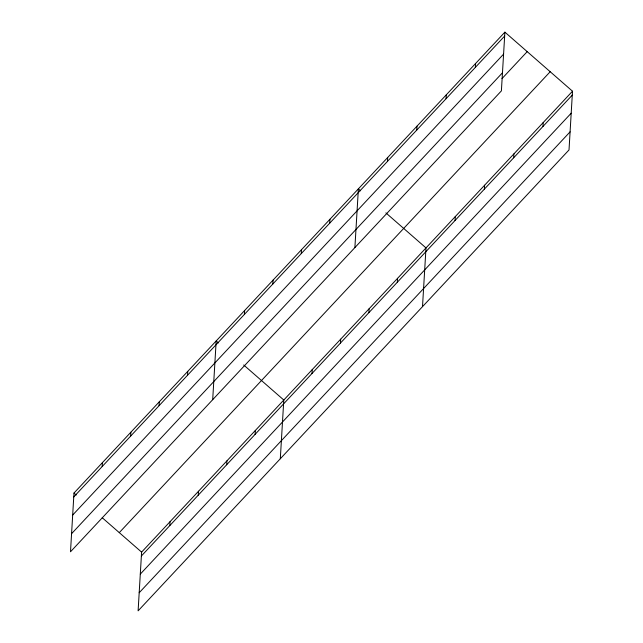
<?xml version="1.0" encoding="UTF-8"?>
<svg xmlns="http://www.w3.org/2000/svg" width="643" height="643" viewBox="0 0 643 643"><rect width="100%" height="100%" fill="white"/><g stroke="black" fill="none" stroke-linecap="round" stroke-linejoin="round"><path stroke-width="0.96" d="M504.892 32.15L73.985 493.06L70.497 551.79L501.395 90.88L504.892 32.15L572.503 91.21L569.015 149.94L138.108 610.85L141.605 552.12L572.503 91.21M102.189 466.537L102.422 462.647M130.633 436.115L130.867 432.225M159.07 405.693L159.303 401.803M169.808 525.596L170.041 521.706M187.515 375.271L187.74 371.381M198.253 495.174L198.478 491.284M212.696 399.689L216.185 340.959L218.411 342.912M226.69 464.752L226.923 460.862M244.388 314.435L244.621 310.545M255.126 434.33L255.359 430.44M272.833 284.013L273.058 280.123M280.308 458.748L283.796 400.018L243.689 364.983M301.27 253.591L301.503 249.701M312.008 373.495L312.241 369.604M329.706 223.169L329.939 219.279M340.444 343.073L340.677 339.183M354.888 247.587L358.384 188.857L360.61 190.81M368.889 312.651L369.122 308.761M387.448 161.409L387.681 157.519M397.326 282.229L397.559 278.339M416.752 130.063L416.985 126.173M422.507 306.647L425.996 247.917L385.888 212.881M446.057 98.725L446.282 94.834M455.067 220.469L455.3 216.578M475.354 67.378L475.587 63.488M484.372 189.122L484.605 185.232M513.669 157.784L513.902 153.894M542.973 126.438L543.206 122.548M73.752 496.951L504.659 36.04M72.675 515.051L503.582 54.133M71.566 533.698L502.472 72.78M501.99 78.607L527.204 51.641M119.285 532.637L550.191 71.719M141.372 556.01L572.278 95.1M140.295 574.111L571.201 113.192M139.185 592.758L570.092 131.839M73.985 493.06L76.212 495.014M102.229 517.736L141.605 552.12"/></g></svg>
